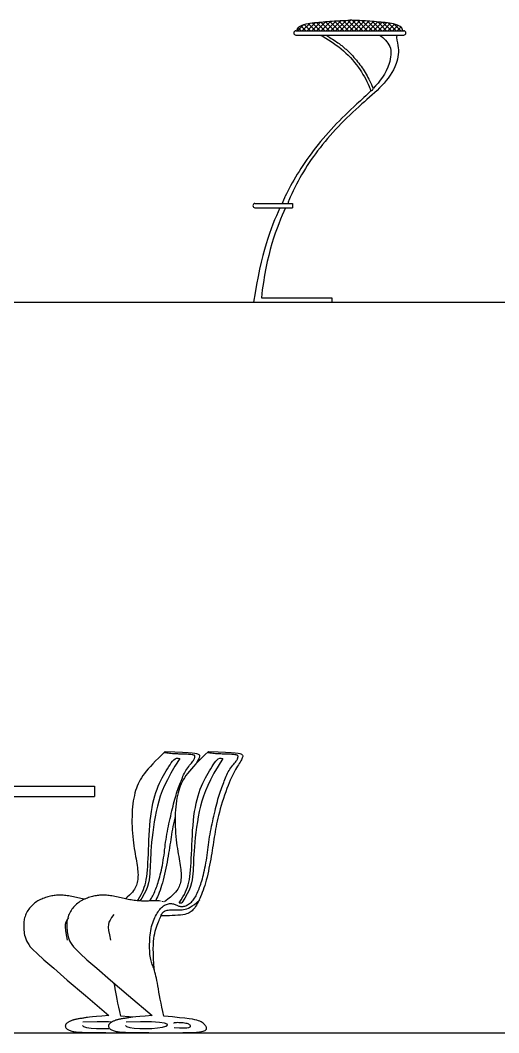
# Model space of a CAD drawing. Header units: inches. Extents: x 10 to 52.5, y 12.2 to 37.
# Drawn here: x 41.726 to 43.083, y 19.051 to 21.924 of the extents above; entities that cross this region are included whole.
import ezdxf

# ---------------------------------------------------------------- set-up
doc = ezdxf.new("R2010")
doc.units = ezdxf.units.IN
doc.header["$MEASUREMENT"] = 0
for name, color, linetype in [('02', 2, 'Continuous'), ('1', 1, 'Continuous'), ('8', 8, 'Continuous')]:
    doc.layers.add(name, color=color, linetype=linetype)

msp = doc.modelspace()

# ---------------------------------------------------------------- hatches: boundary and pattern name
at = {"layer": '8'}
h = msp.add_hatch(dxfattribs=at)
h.set_pattern_fill('NET', color=256, scale=0.003, angle=45, style=0)
h.set_pattern_definition([(45, (38.597496, 2.17885), (-0.006735192, 0.006735192), []), (135, (38.597496, 2.17885), (-0.006735192, -0.006735192), [])])
edge = h.paths.add_edge_path()
edge.add_spline(control_points=[(42.8106, 21.8944), (42.8103, 21.8965), (42.8095, 21.9023), (42.7903, 21.9154), (42.7539, 21.9182), (42.7069, 21.9229), (42.6752, 21.9239), (42.6606, 21.9244)], knot_values=[0, 0, 0, 0, 6.255352, 17.048613, 63.987059, 114.974412, 158.976933, 158.976933, 158.976933, 158.976933], degree=3, periodic=0)
edge.add_spline(control_points=[(42.6606, 21.9244), (42.6459, 21.9239), (42.6142, 21.9229), (42.5672, 21.9182), (42.5308, 21.9154), (42.5116, 21.9023), (42.5108, 21.8965), (42.5106, 21.8944)], knot_values=[0, 0, 0, 0, 44.002521, 94.989873, 141.92832, 152.721581, 158.976933, 158.976933, 158.976933, 158.976933], degree=3, periodic=0)
edge.add_line((42.5106, 21.8944), (42.8106, 21.8944))

# ---------------------------------------------------------------- linework, layer by layer
at = {"layer": '02'}
for p, q in [((42.5076, 21.8944), (42.8136, 21.8944)), ((42.5076, 21.8824), (42.8136, 21.8824)), ((42.3914, 21.4044), (42.4976, 21.4044)), ((42.3914, 21.3924), (42.4976, 21.3924)), ((42.4976, 21.4044), (42.4976, 21.3924)), ((42.3874, 21.1244), (42.6092, 21.1244)), ((42.4097, 21.1364), (42.6092, 21.1364)), ((42.6092, 21.1364), (42.6092, 21.1244)), ((41.2361, 19.7511), (41.9361, 19.7511)), ((41.9361, 19.7511), (41.9361, 19.7211)), ((41.2361, 19.7211), (41.9361, 19.7211))]:
    msp.add_line(p, q, dxfattribs=at)
for points in [[(42.1371, 19.8492), (42.127, 19.8396), (42.1178, 19.8307), (42.1094, 19.8223), (42.1017, 19.8144), (42.0948, 19.807), (42.0886, 19.8), (42.083, 19.7933), (42.0779, 19.7869), (42.0734, 19.7808), (42.0694, 19.7748), (42.0658, 19.7689), (42.0626, 19.7631), (42.0598, 19.7572), (42.0573, 19.7512), (42.055, 19.7449), (42.0529, 19.7384), (42.051, 19.7315), (42.0493, 19.7243), (42.0478, 19.7168), (42.0464, 19.7089), (42.0453, 19.7007), (42.0443, 19.6922), (42.0435, 19.6835), (42.043, 19.6744), (42.0427, 19.6651), (42.0425, 19.6555), (42.0426, 19.6459), (42.0429, 19.6362), (42.0433, 19.6266), (42.0439, 19.6171), (42.0447, 19.6077), (42.0456, 19.5987), (42.0467, 19.59), (42.0478, 19.5816), (42.049, 19.5736), (42.0503, 19.5659), (42.0516, 19.5585), (42.0529, 19.5515), (42.0541, 19.5447), (42.0553, 19.5382), (42.0563, 19.532), (42.0572, 19.526), (42.058, 19.5203), (42.0587, 19.5148), (42.0592, 19.5095), (42.0595, 19.5045), (42.0597, 19.4996), (42.0596, 19.4949), (42.0594, 19.4904), (42.059, 19.486), (42.0584, 19.4818), (42.0576, 19.4777), (42.0565, 19.4737), (42.0552, 19.4697), (42.0537, 19.4659), (42.0519, 19.4621), (42.0498, 19.4583), (42.0473, 19.4544), (42.0441, 19.4504), (42.0402, 19.446), (42.0352, 19.4412), (42.0291, 19.4359), (42.0238, 19.4316)], [(42.058, 19.4255), (42.06, 19.4286), (42.0647, 19.4365), (42.0688, 19.4438), (42.0722, 19.4507), (42.0752, 19.4574), (42.0776, 19.4641), (42.0797, 19.471), (42.0815, 19.4783), (42.083, 19.4861), (42.0843, 19.4945), (42.0854, 19.5034), (42.0864, 19.5131), (42.0872, 19.5233), (42.0879, 19.5342), (42.0885, 19.5457), (42.0891, 19.5579), (42.0896, 19.5707), (42.0901, 19.5841), (42.0908, 19.5978), (42.0915, 19.6117), (42.0923, 19.6257), (42.0933, 19.6395), (42.0945, 19.6531), (42.096, 19.6662), (42.0978, 19.6788), (42.0999, 19.6908), (42.1022, 19.7022), (42.1048, 19.713), (42.1076, 19.7233), (42.1106, 19.7331), (42.1138, 19.7423), (42.1172, 19.7511), (42.1208, 19.7593), (42.1245, 19.7671), (42.1283, 19.7745), (42.1321, 19.7815), (42.1359, 19.7881), (42.1398, 19.7945), (42.1435, 19.8005), (42.1472, 19.8063), (42.1507, 19.8118), (42.1542, 19.8169), (42.1578, 19.8215), (42.1614, 19.8253), (42.1651, 19.8282), (42.1692, 19.83), (42.1735, 19.8305), (42.1783, 19.8295)], [(42.1783, 19.8295), (42.1644, 19.8073), (42.1527, 19.7873), (42.143, 19.7693), (42.135, 19.7528), (42.1284, 19.7374), (42.123, 19.7227), (42.1185, 19.7084), (42.1146, 19.694), (42.1112, 19.6792), (42.1082, 19.6642), (42.1056, 19.6492), (42.1033, 19.6342), (42.1013, 19.6195), (42.0997, 19.6053), (42.0983, 19.5918), (42.0972, 19.5791), (42.0963, 19.5674), (42.0957, 19.5566), (42.0951, 19.5465), (42.0947, 19.537), (42.0943, 19.5281), (42.0939, 19.5194), (42.0934, 19.5109), (42.0928, 19.5025), (42.0921, 19.494), (42.0909, 19.4853), (42.089, 19.4761), (42.0863, 19.4665), (42.0824, 19.4562), (42.0771, 19.4451), (42.0702, 19.433), (42.0649, 19.425)], [(42.0917, 19.425), (42.0935, 19.4271), (42.0958, 19.4301), (42.0979, 19.4332), (42.0999, 19.4366), (42.1018, 19.4401), (42.1036, 19.4438), (42.1054, 19.4476), (42.1071, 19.4515), (42.1087, 19.4555), (42.1104, 19.4596), (42.112, 19.4638), (42.1136, 19.4682), (42.1151, 19.4727), (42.1167, 19.4775), (42.1182, 19.4825), (42.1198, 19.4878), (42.1213, 19.4935), (42.1228, 19.4995), (42.1244, 19.5057), (42.1259, 19.5123), (42.1273, 19.5191), (42.1287, 19.5261), (42.13, 19.5333), (42.1313, 19.5405), (42.1324, 19.5478), (42.1335, 19.5552), (42.1344, 19.5626), (42.1353, 19.57), (42.1363, 19.5774), (42.1372, 19.5848), (42.1381, 19.5923), (42.1392, 19.5997), (42.1403, 19.6072), (42.1416, 19.6146), (42.143, 19.6221), (42.1444, 19.6295), (42.146, 19.6369), (42.1476, 19.6443), (42.1493, 19.6516), (42.1509, 19.6589), (42.1526, 19.6662), (42.1542, 19.6734), (42.1558, 19.6805), (42.1574, 19.6875), (42.159, 19.6944), (42.1607, 19.7011), (42.1623, 19.7076), (42.164, 19.7139), (42.1657, 19.72), (42.1675, 19.7258), (42.1693, 19.7313), (42.1712, 19.7366), (42.173, 19.7418), (42.1749, 19.7467), (42.1767, 19.7515), (42.1786, 19.7563), (42.1803, 19.7609), (42.1821, 19.7655), (42.1838, 19.77), (42.1855, 19.7744), (42.1873, 19.7788), (42.1891, 19.7831), (42.1911, 19.7873), (42.1932, 19.7914), (42.1955, 19.7954), (42.1981, 19.7993), (42.2007, 19.803), (42.2034, 19.8066), (42.2061, 19.8101), (42.2088, 19.8133), (42.2112, 19.8163), (42.2135, 19.8191), (42.2154, 19.8217), (42.217, 19.824), (42.2182, 19.826), (42.2192, 19.8278), (42.2198, 19.8294), (42.2203, 19.8308), (42.2206, 19.8321), (42.2208, 19.8332), (42.221, 19.8343), (42.2211, 19.8352), (42.2211, 19.8361), (42.2209, 19.8369), (42.2205, 19.8376), (42.2198, 19.8382), (42.2188, 19.8388), (42.2173, 19.8393), (42.2154, 19.8398), (42.213, 19.8402), (42.21, 19.8406), (42.2067, 19.8409), (42.2031, 19.8412), (42.1993, 19.8414), (42.1954, 19.8416), (42.1913, 19.8417), (42.1874, 19.8419), (42.1835, 19.842), (42.1797, 19.842), (42.1759, 19.8421), (42.1722, 19.8422), (42.1685, 19.8423), (42.1647, 19.8425), (42.161, 19.8427), (42.1571, 19.843), (42.1532, 19.8434), (42.1493, 19.8438), (42.1456, 19.8443), (42.1421, 19.8447), (42.1391, 19.8451), (42.1366, 19.8455), (42.1347, 19.8458), (42.1337, 19.8459)], [(42.1332, 19.0986), (42.1301, 19.1115), (42.1274, 19.1238), (42.125, 19.1354), (42.1229, 19.1465), (42.121, 19.1569), (42.1192, 19.1667), (42.1176, 19.1759), (42.1161, 19.1844), (42.1147, 19.1922), (42.1132, 19.1994), (42.1119, 19.206), (42.1105, 19.2121), (42.1091, 19.2176), (42.1078, 19.2226), (42.1065, 19.2272), (42.1052, 19.2313), (42.1039, 19.2351), (42.1026, 19.2386), (42.1013, 19.2419), (42.1001, 19.2451), (42.0989, 19.2484), (42.0978, 19.2518), (42.0967, 19.2554), (42.0958, 19.2594), (42.095, 19.2637), (42.0943, 19.2685), (42.0937, 19.2736), (42.0932, 19.2791), (42.0929, 19.2847), (42.0927, 19.2906), (42.0926, 19.2967), (42.0926, 19.3029), (42.0928, 19.3092), (42.0931, 19.3155), (42.0936, 19.3219), (42.0942, 19.3282), (42.095, 19.3344), (42.096, 19.3405), (42.0971, 19.3465), (42.0984, 19.3523), (42.1, 19.3579), (42.1017, 19.3633), (42.1035, 19.3684), (42.1055, 19.3733), (42.1075, 19.378), (42.1097, 19.3824), (42.1119, 19.3866), (42.1142, 19.3906), (42.1165, 19.3943), (42.1189, 19.3978), (42.1213, 19.401), (42.1238, 19.4039), (42.1263, 19.4065), (42.1289, 19.4089), (42.1316, 19.411), (42.1344, 19.4128), (42.1373, 19.4143), (42.1403, 19.4155), (42.1433, 19.4164), (42.1463, 19.4171), (42.1493, 19.4175), (42.1522, 19.4176), (42.1551, 19.4175), (42.1578, 19.4172), (42.1603, 19.4167), (42.1627, 19.4159), (42.1651, 19.4151), (42.1673, 19.4142), (42.1694, 19.4133), (42.1716, 19.4123), (42.1737, 19.4115), (42.1759, 19.4108), (42.1781, 19.4102), (42.1804, 19.4098), (42.1827, 19.4096), (42.1851, 19.4096), (42.1875, 19.4097), (42.19, 19.4101), (42.1926, 19.4108), (42.1952, 19.4116), (42.1978, 19.4127), (42.2005, 19.4141), (42.2032, 19.4157), (42.2059, 19.4175), (42.2085, 19.4196), (42.2111, 19.4219), (42.2136, 19.4244), (42.2159, 19.4271), (42.2182, 19.4301), (42.2203, 19.4332), (42.2223, 19.4366), (42.2242, 19.4401), (42.226, 19.4438), (42.2278, 19.4476), (42.2295, 19.4515), (42.2311, 19.4555), (42.2328, 19.4596), (42.2344, 19.4638), (42.236, 19.4682), (42.2375, 19.4727), (42.2391, 19.4775), (42.2406, 19.4825), (42.2422, 19.4878), (42.2437, 19.4935), (42.2452, 19.4995), (42.2468, 19.5057), (42.2482, 19.5123), (42.2497, 19.5191), (42.2511, 19.5261), (42.2524, 19.5333), (42.2537, 19.5405), (42.2548, 19.5478), (42.2559, 19.5552), (42.2568, 19.5626), (42.2577, 19.57), (42.2586, 19.5774), (42.2596, 19.5848), (42.2605, 19.5923), (42.2616, 19.5997), (42.2627, 19.6072), (42.264, 19.6146), (42.2654, 19.6221), (42.2668, 19.6295), (42.2684, 19.6369), (42.27, 19.6443), (42.2717, 19.6516), (42.2733, 19.6589), (42.275, 19.6662), (42.2766, 19.6734), (42.2782, 19.6805), (42.2798, 19.6875), (42.2814, 19.6944), (42.2831, 19.7011), (42.2847, 19.7076), (42.2864, 19.7139), (42.2881, 19.72), (42.2899, 19.7258), (42.2917, 19.7313), (42.2936, 19.7366), (42.2954, 19.7418), (42.2973, 19.7467), (42.2991, 19.7515), (42.301, 19.7563), (42.3027, 19.7609), (42.3045, 19.7655), (42.3062, 19.77), (42.3079, 19.7744), (42.3097, 19.7788), (42.3115, 19.7831), (42.3135, 19.7873), (42.3156, 19.7914), (42.3179, 19.7954), (42.3204, 19.7993), (42.3231, 19.803), (42.3258, 19.8066), (42.3285, 19.8101), (42.3312, 19.8133), (42.3336, 19.8163), (42.3359, 19.8191), (42.3378, 19.8217), (42.3394, 19.824), (42.3406, 19.826), (42.3415, 19.8278), (42.3422, 19.8294), (42.3427, 19.8308), (42.343, 19.8321), (42.3432, 19.8332), (42.3434, 19.8343), (42.3435, 19.8352), (42.3434, 19.8361), (42.3433, 19.8369), (42.3429, 19.8376), (42.3422, 19.8382), (42.3412, 19.8388), (42.3397, 19.8393), (42.3378, 19.8398), (42.3354, 19.8402), (42.3324, 19.8406), (42.3291, 19.8409), (42.3255, 19.8412), (42.3217, 19.8414), (42.3178, 19.8416), (42.3137, 19.8417), (42.3098, 19.8419), (42.3059, 19.842), (42.302, 19.842), (42.2983, 19.8421), (42.2946, 19.8422), (42.2909, 19.8423), (42.2871, 19.8425), (42.2834, 19.8427), (42.2795, 19.843), (42.2756, 19.8434), (42.2717, 19.8438), (42.268, 19.8443), (42.2645, 19.8447), (42.2615, 19.8451), (42.259, 19.8455), (42.2571, 19.8458), (42.2561, 19.8459)], [(42.2595, 19.8492), (42.287, 19.8484), (42.3083, 19.8476), (42.3242, 19.8466), (42.3356, 19.8455), (42.3434, 19.8445), (42.3483, 19.8434), (42.3512, 19.8423), (42.353, 19.8413), (42.3544, 19.8403), (42.3555, 19.8394), (42.3563, 19.8384), (42.3568, 19.8374), (42.357, 19.8362), (42.3569, 19.8347), (42.3565, 19.8331), (42.3556, 19.831), (42.3545, 19.8287), (42.353, 19.8259), (42.3512, 19.8228), (42.3492, 19.8194), (42.347, 19.8156), (42.3445, 19.8116), (42.342, 19.8073), (42.3393, 19.8027), (42.3365, 19.7978), (42.3336, 19.7927), (42.3307, 19.7872), (42.3277, 19.7813), (42.3246, 19.775), (42.3215, 19.7681), (42.3183, 19.7607), (42.315, 19.7527), (42.3117, 19.7441), (42.3084, 19.7349), (42.3051, 19.7254), (42.3019, 19.7156), (42.2987, 19.7058), (42.2958, 19.696), (42.293, 19.6863), (42.2905, 19.677), (42.2882, 19.6681), (42.2861, 19.6597), (42.2843, 19.6515), (42.2827, 19.6437), (42.2812, 19.6361), (42.2798, 19.6286), (42.2785, 19.6212), (42.2773, 19.6139), (42.2761, 19.6065), (42.2749, 19.5991), (42.2738, 19.5916), (42.2726, 19.584), (42.2713, 19.5763), (42.2701, 19.5685), (42.2688, 19.5604), (42.2674, 19.5522), (42.2659, 19.5438), (42.2644, 19.5352), (42.2627, 19.5266), (42.261, 19.5179), (42.2592, 19.5093), (42.2573, 19.5008), (42.2554, 19.4925), (42.2533, 19.4844), (42.2512, 19.4767), (42.249, 19.4693), (42.2468, 19.4622), (42.2445, 19.4555), (42.2421, 19.4491), (42.2397, 19.443), (42.2373, 19.4372), (42.2349, 19.4318), (42.2325, 19.4267), (42.2301, 19.4219), (42.2277, 19.4175), (42.2253, 19.4134), (42.2229, 19.4095), (42.2205, 19.406), (42.2181, 19.4028), (42.2156, 19.3999), (42.2132, 19.3974), (42.2107, 19.395), (42.2079, 19.393), (42.2048, 19.3912), (42.2012, 19.3896), (42.197, 19.3883), (42.1921, 19.3871), (42.1864, 19.3861), (42.1799, 19.3852), (42.1726, 19.3845), (42.1648, 19.3839), (42.1568, 19.3835), (42.1487, 19.3831), (42.1407, 19.3829), (42.1332, 19.3827), (42.1262, 19.3827)], [(42.2595, 19.8492), (42.2494, 19.8396), (42.2402, 19.8307), (42.2318, 19.8223), (42.2241, 19.8144), (42.2172, 19.807), (42.211, 19.8), (42.2053, 19.7933), (42.2003, 19.7869), (42.1958, 19.7808), (42.1918, 19.7748), (42.1882, 19.7689), (42.185, 19.7631), (42.1822, 19.7572), (42.1796, 19.7512), (42.1774, 19.7449), (42.1753, 19.7384), (42.1734, 19.7315), (42.1717, 19.7243), (42.1702, 19.7168), (42.1688, 19.7089), (42.1676, 19.7007), (42.1667, 19.6922), (42.1659, 19.6835), (42.1654, 19.6744), (42.165, 19.6651), (42.1649, 19.6555), (42.165, 19.6459), (42.1653, 19.6362), (42.1657, 19.6266), (42.1663, 19.6171), (42.1671, 19.6077), (42.168, 19.5987), (42.1691, 19.59), (42.1702, 19.5816), (42.1714, 19.5736), (42.1727, 19.5659), (42.174, 19.5585), (42.1753, 19.5515), (42.1765, 19.5447), (42.1776, 19.5382), (42.1787, 19.532), (42.1796, 19.526), (42.1804, 19.5203), (42.181, 19.5148), (42.1815, 19.5095), (42.1819, 19.5045), (42.182, 19.4996), (42.182, 19.4949), (42.1818, 19.4904), (42.1814, 19.486), (42.1808, 19.4818), (42.18, 19.4777), (42.1789, 19.4737), (42.1776, 19.4697), (42.1761, 19.4659), (42.1743, 19.4621), (42.1722, 19.4583), (42.1697, 19.4544), (42.1665, 19.4504), (42.1626, 19.446), (42.1576, 19.4412), (42.1515, 19.4359), (42.144, 19.4298), (42.135, 19.423)], [(42.1371, 19.8492), (42.1646, 19.8484), (42.1859, 19.8476), (42.2018, 19.8466), (42.2132, 19.8455), (42.221, 19.8445), (42.2259, 19.8434), (42.2288, 19.8423), (42.2306, 19.8413), (42.232, 19.8403), (42.2331, 19.8394), (42.2339, 19.8384), (42.2345, 19.8374), (42.2347, 19.8362), (42.2345, 19.8347), (42.2341, 19.8331), (42.2332, 19.831), (42.2321, 19.8287), (42.2306, 19.8259), (42.2288, 19.8228), (42.2268, 19.8194), (42.2246, 19.8156), (42.2233, 19.8135)], [(42.1769, 19.4199), (42.1824, 19.4286), (42.1871, 19.4365), (42.1912, 19.4438), (42.1946, 19.4507), (42.1976, 19.4574), (42.2, 19.4641), (42.2021, 19.471), (42.2039, 19.4783), (42.2054, 19.4861), (42.2067, 19.4945), (42.2078, 19.5034), (42.2088, 19.5131), (42.2096, 19.5233), (42.2103, 19.5342), (42.2109, 19.5457), (42.2114, 19.5579), (42.212, 19.5707), (42.2125, 19.5841), (42.2131, 19.5978), (42.2138, 19.6117), (42.2147, 19.6257), (42.2157, 19.6395), (42.2169, 19.6531), (42.2184, 19.6662), (42.2202, 19.6788), (42.2223, 19.6908), (42.2246, 19.7022), (42.2272, 19.713), (42.23, 19.7233), (42.233, 19.7331), (42.2362, 19.7423), (42.2396, 19.7511), (42.2432, 19.7593), (42.2469, 19.7671), (42.2507, 19.7745), (42.2545, 19.7815), (42.2583, 19.7881), (42.2622, 19.7945), (42.2659, 19.8005), (42.2696, 19.8063), (42.2731, 19.8118), (42.2766, 19.8169), (42.2802, 19.8215), (42.2838, 19.8253), (42.2875, 19.8282), (42.2916, 19.83), (42.2959, 19.8305), (42.3006, 19.8295)], [(42.3006, 19.8295), (42.2868, 19.8073), (42.2751, 19.7873), (42.2654, 19.7693), (42.2574, 19.7528), (42.2508, 19.7374), (42.2454, 19.7227), (42.2409, 19.7084), (42.237, 19.694), (42.2336, 19.6792), (42.2306, 19.6642), (42.228, 19.6492), (42.2257, 19.6342), (42.2237, 19.6195), (42.2221, 19.6053), (42.2207, 19.5918), (42.2196, 19.5791), (42.2187, 19.5674), (42.218, 19.5566), (42.2175, 19.5465), (42.2171, 19.537), (42.2167, 19.5281), (42.2163, 19.5194), (42.2158, 19.5109), (42.2152, 19.5025), (42.2144, 19.494), (42.2133, 19.4853), (42.2114, 19.4761), (42.2087, 19.4665), (42.2048, 19.4562), (42.1995, 19.4451), (42.1926, 19.433), (42.1838, 19.4199)], [(42.165, 19.665), (42.1638, 19.6597), (42.1619, 19.6515), (42.1603, 19.6437), (42.1588, 19.6361), (42.1574, 19.6286), (42.1561, 19.6212), (42.1549, 19.6139), (42.1537, 19.6065), (42.1525, 19.5991), (42.1514, 19.5916), (42.1502, 19.584), (42.1489, 19.5763), (42.1477, 19.5685), (42.1464, 19.5604), (42.145, 19.5522), (42.1435, 19.5438), (42.142, 19.5352), (42.1403, 19.5266), (42.1386, 19.5179), (42.1368, 19.5093), (42.135, 19.5008), (42.133, 19.4925), (42.131, 19.4844), (42.1288, 19.4767), (42.1266, 19.4693), (42.1244, 19.4622), (42.1221, 19.4555), (42.1197, 19.4491), (42.1174, 19.443), (42.115, 19.4372), (42.1125, 19.4318), (42.1101, 19.4267), (42.1097, 19.4259)], [(41.9077, 19.4301), (41.9058, 19.4305), (41.9018, 19.4315), (41.8977, 19.4324), (41.8936, 19.4334), (41.8894, 19.4344), (41.8851, 19.4353), (41.8807, 19.4362), (41.8763, 19.437), (41.8719, 19.4378), (41.8676, 19.4385), (41.8633, 19.4392), (41.8592, 19.4398), (41.8552, 19.4403), (41.8515, 19.4408), (41.8479, 19.4411), (41.8445, 19.4413), (41.8412, 19.4415), (41.8379, 19.4416), (41.8348, 19.4416), (41.8316, 19.4414), (41.8284, 19.4412), (41.8251, 19.4409), (41.8217, 19.4405), (41.8183, 19.44), (41.8149, 19.4393), (41.8114, 19.4386), (41.8079, 19.4378), (41.8044, 19.4368), (41.8008, 19.4358), (41.7972, 19.4347), (41.7936, 19.4334), (41.79, 19.4321), (41.7865, 19.4306), (41.7829, 19.429), (41.7795, 19.4272), (41.776, 19.4253), (41.7727, 19.4232), (41.7694, 19.421), (41.7662, 19.4186), (41.7632, 19.416), (41.7602, 19.4133), (41.7574, 19.4105), (41.7547, 19.4076), (41.7522, 19.4045), (41.7498, 19.4014), (41.7476, 19.3982), (41.7455, 19.3949), (41.7437, 19.3915), (41.742, 19.3881), (41.7405, 19.3846), (41.7392, 19.3811), (41.7381, 19.3775), (41.7372, 19.3738), (41.7365, 19.3702), (41.736, 19.3664), (41.7356, 19.3627), (41.7354, 19.3588), (41.7354, 19.3548), (41.7355, 19.3507), (41.7358, 19.3465), (41.7361, 19.3421), (41.7366, 19.3376), (41.7372, 19.3329), (41.7381, 19.328), (41.7394, 19.323), (41.7411, 19.3178), (41.7433, 19.3124), (41.7461, 19.3069), (41.7496, 19.3013), (41.7542, 19.2952), (41.7615, 19.2872), (41.7737, 19.2756), (41.7927, 19.2584), (41.8205, 19.234), (41.8592, 19.2006), (41.9107, 19.1564), (41.9772, 19.0996)], [(42.1235, 19.4247), (42.1201, 19.4253), (42.117, 19.4256), (42.1142, 19.4258), (42.1115, 19.4259), (42.1088, 19.4258), (42.1061, 19.4257), (42.1031, 19.4256), (42.1, 19.4254), (42.0967, 19.4252), (42.0932, 19.425), (42.0896, 19.4249), (42.0858, 19.4248), (42.082, 19.4247), (42.078, 19.4246), (42.0739, 19.4247), (42.0697, 19.4248), (42.0654, 19.425), (42.0612, 19.4252), (42.0569, 19.4256), (42.0526, 19.426), (42.0484, 19.4265), (42.0443, 19.4272), (42.0402, 19.4279), (42.0362, 19.4287), (42.0322, 19.4296), (42.0282, 19.4305), (42.0242, 19.4315), (42.0201, 19.4324), (42.016, 19.4334), (42.0118, 19.4344), (42.0075, 19.4353), (42.0031, 19.4362), (41.9987, 19.437), (41.9943, 19.4378), (41.9899, 19.4385), (41.9857, 19.4392), (41.9815, 19.4398), (41.9776, 19.4403), (41.9738, 19.4408), (41.9703, 19.4411), (41.9669, 19.4413), (41.9636, 19.4415), (41.9603, 19.4416), (41.9571, 19.4416), (41.954, 19.4414), (41.9507, 19.4412), (41.9475, 19.4409), (41.9441, 19.4405), (41.9407, 19.44), (41.9373, 19.4393), (41.9338, 19.4386), (41.9303, 19.4378), (41.9268, 19.4368), (41.9232, 19.4358), (41.9196, 19.4347), (41.916, 19.4334), (41.9124, 19.4321), (41.9089, 19.4306), (41.9053, 19.429), (41.9018, 19.4272), (41.8984, 19.4253), (41.8951, 19.4232), (41.8918, 19.421), (41.8886, 19.4186), (41.8856, 19.416), (41.8826, 19.4133), (41.8798, 19.4105), (41.8771, 19.4076), (41.8746, 19.4045), (41.8722, 19.4014), (41.87, 19.3982), (41.8679, 19.3949), (41.8661, 19.3915), (41.8644, 19.3881), (41.8629, 19.3846), (41.8616, 19.3811), (41.8605, 19.3775), (41.8596, 19.3738), (41.8589, 19.3702), (41.8583, 19.3664), (41.858, 19.3627), (41.8578, 19.3588), (41.8578, 19.3548), (41.8579, 19.3507), (41.8581, 19.3465), (41.8585, 19.3421), (41.859, 19.3376), (41.8596, 19.3329), (41.8605, 19.328), (41.8618, 19.323), (41.8635, 19.3178), (41.8657, 19.3124), (41.8685, 19.3069), (41.872, 19.3013), (41.8766, 19.2952), (41.8839, 19.2872), (41.8961, 19.2756), (41.915, 19.2584), (41.9429, 19.234), (41.9815, 19.2006), (42.0331, 19.1564), (42.0996, 19.0996)], [(42.1065, 19.2272), (42.1049, 19.2461), (42.1039, 19.2626), (42.1033, 19.2769), (42.1031, 19.2894), (42.1033, 19.3003), (42.1039, 19.3098), (42.1048, 19.3182), (42.1059, 19.3259), (42.1073, 19.3329), (42.1088, 19.3394), (42.1105, 19.3454), (42.1123, 19.351), (42.1141, 19.3562), (42.116, 19.361), (42.1178, 19.3656), (42.1195, 19.3698), (42.1211, 19.3739), (42.1226, 19.3777), (42.124, 19.3813), (42.1255, 19.3845), (42.127, 19.3875), (42.1286, 19.3901), (42.1304, 19.3925), (42.1323, 19.3944), (42.1346, 19.396), (42.137, 19.3972), (42.1397, 19.3981), (42.1425, 19.3988), (42.1456, 19.3992), (42.1489, 19.3995), (42.1524, 19.3996), (42.156, 19.3997), (42.1598, 19.3996), (42.1638, 19.3996), (42.1678, 19.3996), (42.172, 19.3996), (42.1762, 19.3997), (42.1805, 19.4), (42.1849, 19.4004), (42.1892, 19.401), (42.1935, 19.4018), (42.198, 19.4031), (42.2027, 19.4049), (42.2078, 19.4075), (42.2135, 19.4109), (42.2198, 19.4154), (42.2269, 19.4212), (42.2349, 19.4283)], [(42.1098, 19.4259), (42.1125, 19.4283)], [(42.132, 19.4228), (42.1275, 19.4239)], [(41.8624, 19.3781), (41.8579, 19.371), (41.8549, 19.3646), (41.8533, 19.3581), (41.8531, 19.3507), (41.854, 19.3414), (41.856, 19.3294), (41.859, 19.3139)], [(41.9909, 19.3867), (41.9848, 19.3781), (41.9803, 19.371), (41.9773, 19.3646), (41.9757, 19.3581), (41.9755, 19.3507), (41.9764, 19.3414), (41.9784, 19.3294), (41.9814, 19.3139)], [(42.0108, 19.0986), (42.0077, 19.1115), (42.005, 19.1238), (42.0026, 19.1354), (42.0005, 19.1465), (41.9986, 19.1569), (41.9968, 19.1667), (41.9952, 19.1759), (41.9937, 19.1844), (41.9925, 19.1912)], [(41.9772, 19.0996), (41.9574, 19.0981), (41.9421, 19.0969), (41.9307, 19.0959), (41.9225, 19.0951), (41.9168, 19.0945), (41.9129, 19.094), (41.9102, 19.0935), (41.9079, 19.0931), (41.9055, 19.0927), (41.903, 19.0923), (41.9004, 19.0919), (41.8977, 19.0915), (41.895, 19.0911), (41.8923, 19.0907), (41.8897, 19.0903), (41.8873, 19.0899), (41.885, 19.0895), (41.8829, 19.0891), (41.8809, 19.0886), (41.879, 19.0882), (41.8772, 19.0877), (41.8755, 19.0871), (41.8738, 19.0866), (41.8721, 19.0859), (41.8704, 19.0852), (41.8687, 19.0844), (41.8671, 19.0836), (41.8654, 19.0828), (41.8638, 19.0819), (41.8623, 19.081), (41.8609, 19.0801), (41.8595, 19.0792), (41.8583, 19.0784), (41.8572, 19.0775), (41.8562, 19.0766), (41.8554, 19.0757), (41.8547, 19.0748), (41.8542, 19.0738), (41.8538, 19.0728), (41.8536, 19.0717), (41.8535, 19.0705), (41.8537, 19.0692), (41.854, 19.0679), (41.8545, 19.0666), (41.8552, 19.0653), (41.8562, 19.0639), (41.8574, 19.0627), (41.8588, 19.0614), (41.8605, 19.0602), (41.8624, 19.0591), (41.8645, 19.0581), (41.8669, 19.0571), (41.8694, 19.0563), (41.8721, 19.0555), (41.8749, 19.0548), (41.8779, 19.0542), (41.8811, 19.0537), (41.8847, 19.0533), (41.8891, 19.053), (41.8946, 19.0527), (41.9015, 19.0525), (41.9103, 19.0522), (41.9212, 19.0521), (41.9345, 19.0519), (41.9504, 19.0516), (41.9684, 19.0514), (41.9878, 19.0513), (42.0079, 19.0512), (42.0278, 19.0511), (42.0471, 19.0512), (42.0648, 19.0514), (42.0769, 19.0516)], [(41.985, 19.0812), (41.9756, 19.0818), (41.9443, 19.0821), (41.9034, 19.0811)], [(42.0996, 19.0996), (42.0798, 19.0981), (42.0645, 19.0969), (42.0531, 19.0959), (42.0449, 19.0951), (42.0392, 19.0945), (42.0353, 19.094), (42.0326, 19.0935), (42.0303, 19.0931), (42.0279, 19.0927), (42.0254, 19.0923), (42.0228, 19.0919), (42.0201, 19.0915), (42.0174, 19.0911), (42.0147, 19.0907), (42.0121, 19.0903), (42.0097, 19.0899), (42.0074, 19.0895), (42.0053, 19.0891), (42.0033, 19.0886), (42.0014, 19.0882), (41.9996, 19.0877), (41.9979, 19.0871), (41.9962, 19.0866), (41.9945, 19.0859), (41.9928, 19.0852), (41.9911, 19.0844), (41.9895, 19.0836), (41.9878, 19.0828), (41.9862, 19.0819), (41.9847, 19.081), (41.9833, 19.0801), (41.9819, 19.0792), (41.9807, 19.0784), (41.9796, 19.0775), (41.9786, 19.0766), (41.9778, 19.0757), (41.9771, 19.0748), (41.9766, 19.0738), (41.9762, 19.0728), (41.976, 19.0717), (41.9759, 19.0705), (41.9761, 19.0692), (41.9764, 19.0679), (41.9769, 19.0666), (41.9776, 19.0653), (41.9786, 19.0639), (41.9798, 19.0627), (41.9812, 19.0614), (41.9829, 19.0602), (41.9848, 19.0591), (41.9869, 19.0581), (41.9893, 19.0571), (41.9918, 19.0563), (41.9945, 19.0555), (41.9973, 19.0548), (42.0003, 19.0542), (42.0035, 19.0537), (42.0071, 19.0533), (42.0115, 19.053), (42.017, 19.0527), (42.0239, 19.0525), (42.0327, 19.0522), (42.0435, 19.0521), (42.0569, 19.0519), (42.0728, 19.0516), (42.0908, 19.0514), (42.1102, 19.0513), (42.1302, 19.0512), (42.1502, 19.0511), (42.1695, 19.0512), (42.1872, 19.0514), (42.2028, 19.0517), (42.2157, 19.0522), (42.226, 19.0528), (42.234, 19.0536), (42.2401, 19.0544), (42.2446, 19.0554), (42.2478, 19.0565), (42.2501, 19.0576), (42.2516, 19.0587), (42.2528, 19.0599), (42.2537, 19.0611), (42.2542, 19.0623), (42.2544, 19.0636), (42.2543, 19.065), (42.2538, 19.0665), (42.2531, 19.0681), (42.252, 19.0699), (42.2506, 19.0718), (42.2489, 19.0738), (42.2469, 19.0758), (42.2445, 19.0779), (42.2418, 19.0799), (42.2387, 19.0818), (42.2351, 19.0837), (42.2312, 19.0853), (42.2267, 19.0867), (42.2212, 19.088), (42.2141, 19.0893), (42.2048, 19.0906), (42.1926, 19.0921), (42.177, 19.0939), (42.1574, 19.096), (42.1332, 19.0986)], [(42.0439, 19.095), (42.035, 19.096), (42.0108, 19.0986)], [(42.0245, 19.0719), (42.0275, 19.0685), (42.0361, 19.0659), (42.0489, 19.0642), (42.0646, 19.0632), (42.0818, 19.063), (42.0991, 19.0636), (42.1152, 19.0649), (42.1287, 19.0669), (42.1383, 19.0694), (42.143, 19.0724), (42.1422, 19.0753), (42.135, 19.0781), (42.1205, 19.0804), (42.098, 19.0818), (42.0667, 19.0821), (42.0258, 19.0811)], [(42.1618, 19.0661), (42.1776, 19.065), (42.1896, 19.0648), (42.1982, 19.0652), (42.204, 19.0662), (42.2073, 19.0676), (42.2088, 19.0692), (42.2087, 19.0709), (42.2077, 19.0725), (42.2061, 19.0739), (42.2041, 19.0752), (42.2016, 19.0762), (42.1987, 19.0771), (42.1954, 19.0778), (42.1918, 19.0784), (42.1879, 19.0789), (42.1838, 19.0793), (42.1795, 19.0795), (42.1752, 19.0797), (42.1712, 19.0798), (42.1675, 19.0796), (42.1646, 19.0793), (42.1625, 19.0788), (42.1615, 19.078), (42.1618, 19.0769)], [(41.9021, 19.0719), (41.9051, 19.0685), (41.9137, 19.0659), (41.9265, 19.0642), (41.9422, 19.0632), (41.9594, 19.063), (41.9767, 19.0636), (41.9787, 19.0638)]]:
    msp.add_lwpolyline(points, dxfattribs=at)
for centre, radius, start, end in [((42.5076, 21.8884), 0.006, 90, 270), ((42.8136, 21.8884), 0.006, 270, 90), ((42.7194, 21.7311), 0.00725, 278.2209, 353.1692), ((42.3914, 21.3984), 0.006, 90, 270), ((42.1804, 19.4418, -0.3429), 0.0222, 260.9633, 279.0367)]:
    msp.add_arc(centre, radius, start, end, dxfattribs=at)
for points in [[(42.5106, 21.8944), (42.512, 21.9005), (42.52, 21.9077), (42.5658, 21.9183), (42.6166, 21.9225), (42.6606, 21.9244)], [(42.8106, 21.8944), (42.8091, 21.9005), (42.8011, 21.9077), (42.7553, 21.9183), (42.7045, 21.9225), (42.6606, 21.9244)]]:
    msp.add_spline(points, degree=3, dxfattribs=at)
for points, knots in [([(42.7937, 21.8824), (42.7915, 21.8727), (42.8015, 21.8468), (42.7898, 21.7651), (42.6817, 21.6808), (42.5686, 21.5638), (42.5063, 21.4604), (42.4854, 21.4072), (42.4844, 21.4044)], [0, 0, 0, 0, 30.839544, 82.880009, 232.944588, 415.838957, 578.687052, 587.625155, 587.625155, 587.625155, 587.625155]), ([(42.5768, 21.8824), (42.5972, 21.8702), (42.6383, 21.8458), (42.6851, 21.7946), (42.7096, 21.7514), (42.7188, 21.7281), (42.7204, 21.7239)], [0, 0, 0, 0, 70.8627, 142.830925, 205.088974, 218.406812, 218.406812, 218.406812, 218.406812]), ([(42.5924, 21.8824), (42.5962, 21.8801), (42.5999, 21.8778), (42.609, 21.8722), (42.6144, 21.8687), (42.6242, 21.8621), (42.6287, 21.8589), (42.636, 21.8534), (42.6388, 21.8512), (42.6443, 21.8467), (42.647, 21.8443), (42.655, 21.8372), (42.6601, 21.8322), (42.6749, 21.8167), (42.684, 21.8056), (42.7005, 21.7823), (42.7079, 21.7701), (42.717, 21.7524), (42.7195, 21.7472), (42.7234, 21.7381), (42.725, 21.7342), (42.7266, 21.7303)], [13.282529, 13.282529, 13.282529, 13.282529, 26.317032, 26.317032, 45.034167, 45.034167, 61.219367, 61.219367, 71.59587, 71.59587, 81.972372, 81.972372, 102.725377, 102.725377, 144.231388, 144.231388, 185.737398, 185.737398, 202.359309, 202.359309, 214.723002, 214.723002, 214.723002, 214.723002]), ([(42.7449, 21.8824), (42.7567, 21.8727), (42.782, 21.8519), (42.7724, 21.7864), (42.746, 21.7507), (42.7266, 21.7303)], [0, 0, 0, 0, 43.162009, 92.273518, 176.181759, 176.181759, 176.181759, 176.181759]), ([(42.7204, 21.7239), (42.7076, 21.7111), (42.6474, 21.6581), (42.5555, 21.5631), (42.4935, 21.4602), (42.4754, 21.4208), (42.4683, 21.4044)], [184.917504, 184.917504, 184.917504, 184.917504, 238.526646, 420.463273, 583.821673, 592.812787, 592.812787, 592.812787, 592.812787])]:
    msp.add_open_spline(points, degree=3, knots=knots, dxfattribs=at)
for points in [[(42.4622, 21.3924), (42.4354, 21.332), (42.4092, 21.2682), (42.3874, 21.1244)], [(42.4781, 21.3924), (42.4537, 21.339), (42.4225, 21.2591), (42.4097, 21.1364)]]:
    msp.add_open_spline(points, degree=3, dxfattribs=at)
at = {"layer": '1'}
for p, q in [((32.3342, 21.1244), (52.1649, 21.1244)), ((32.3342, 19.0511), (52.1649, 19.0511))]:
    msp.add_line(p, q, dxfattribs=at)

doc.saveas('drawing.dxf')
